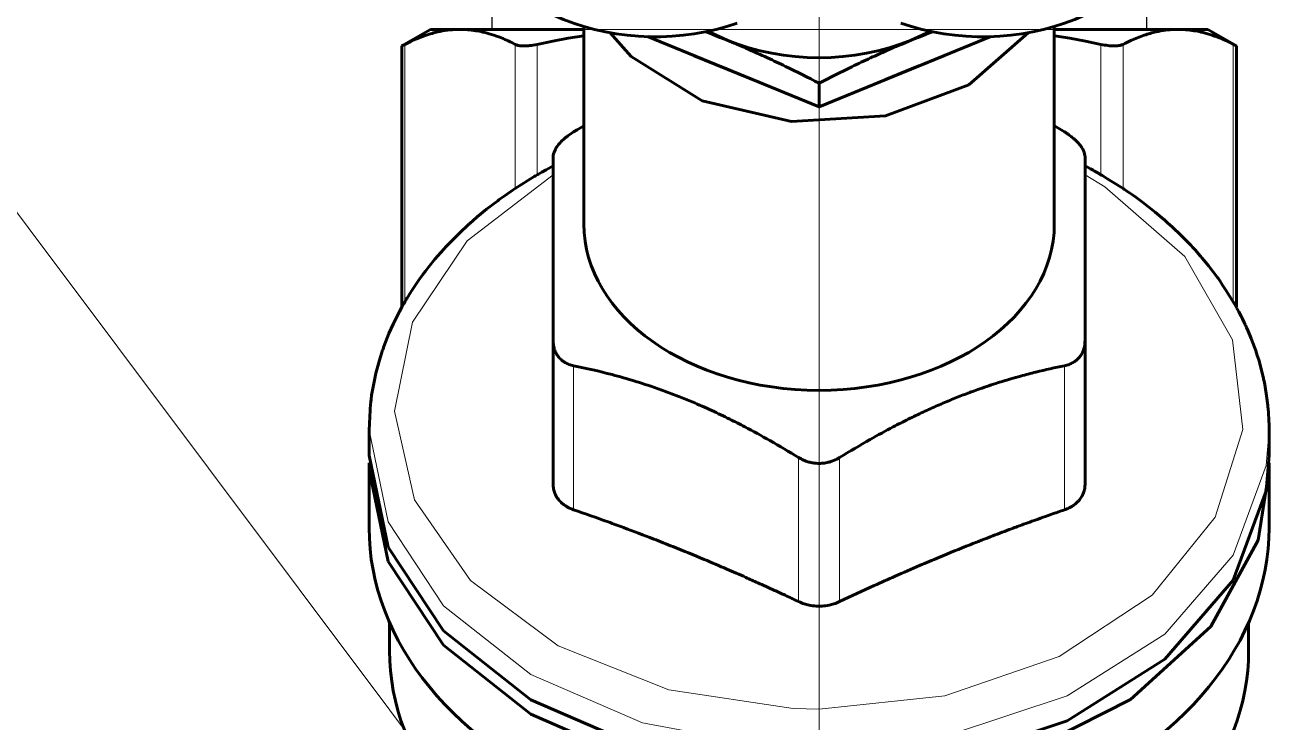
# Model space of a CAD drawing. Header units: millimetres. Extents: x -718 to 68664, y -49984 to -979.
# Drawn here: x 7681 to 8290, y -23663 to -23322 of the extents above; entities that cross this region are included whole.
import ezdxf

# ---------------------------------------------------------------- set-up
doc = ezdxf.new("R2010")
doc.units = ezdxf.units.MM
doc.linetypes.add('K5LT_BASIC', pattern=[0])
doc.linetypes.add('K5LT_THIN', pattern=[0])
doc.layers.add('Text', color=7, linetype='Continuous', lineweight=15)
doc.layers.add('ХВС (В1)_20', color=5, linetype='Continuous', lineweight=25)
doc.layers.add('Системный слой (1)', color=7, linetype='Continuous', true_color=0xc26c6c6c)

# ---------------------------------------------------------------- blocks, each defined once
blk = doc.blocks.new('U656')
at = {"layer": 'Системный слой (1)', "color": 150, "linetype": 'K5LT_BASIC', "lineweight": 60, "true_color": 0x0080ff}
for p, q in [((799.531, 147.501), (800.694, 148.535)), ((797.374, 144.043), (799.531, 147.501)), ((796.351, 139.665), (797.374, 144.043)), ((796.626, 135.07), (796.351, 139.665)), ((798.156, 130.997), (796.626, 135.07)), ((811.359, 132.307), (809.132, 128.939)), ((800.694, 128.102), (798.156, 130.997)), ((809.132, 128.939), (807.742, 127.818))]:
    blk.add_line(p, q, dxfattribs=at)
blk = doc.blocks.new('U657')
at = {"layer": 'Системный слой (1)', "color": 150, "linetype": 'K5LT_BASIC', "lineweight": 60, "true_color": 0x0080ff}
for p, q in [((780.031, 160.318), (775.555, 159.388)), ((775.555, 159.388), (771.457, 156.675)), ((771.457, 156.675), (768.084, 152.409)), ((768.084, 152.409), (765.722, 146.95)), ((765.722, 146.95), (764.571, 140.762)), ((764.571, 140.762), (764.475, 138.318)), ((764.475, 138.318), (765.133, 131.987)), ((765.133, 131.987), (767.052, 126.192)), ((767.052, 126.192), (770.068, 121.423)), ((770.068, 121.423), (773.928, 118.083)), ((773.928, 118.083), (778.304, 116.455)), ((778.304, 116.455), (780.031, 116.318))]:
    blk.add_line(p, q, dxfattribs=at)
blk = doc.blocks.new('U658')
at = {"layer": 'Системный слой (1)', "color": 150, "linetype": 'K5LT_BASIC', "lineweight": 60, "true_color": 0x0080ff}
for p, q in [((795.849, 150.318), (795.951, 150.152)), ((795.951, 150.152), (796.052, 149.985)), ((796.052, 149.985), (796.152, 149.818))]:
    blk.add_line(p, q, dxfattribs=at)
blk = doc.blocks.new('U659')
at = {"layer": 'Системный слой (1)', "color": 150, "linetype": 'K5LT_BASIC', "lineweight": 60, "true_color": 0x0080ff}
for p, q in [((796.052, 126.651), (795.951, 126.485)), ((796.152, 126.818), (796.052, 126.651)), ((795.951, 126.485), (795.849, 126.318))]:
    blk.add_line(p, q, dxfattribs=at)
blk = doc.blocks.new('U660')
at = {"layer": 'Системный слой (1)', "color": 150, "linetype": 'K5LT_BASIC', "lineweight": 60, "true_color": 0x0080ff}
for p, q in [((781.263, 160.318), (782.576, 160.245)), ((782.576, 160.245), (782.603, 160.242)), ((782.603, 160.242), (782.656, 160.236)), ((782.656, 160.236), (782.761, 160.223)), ((782.761, 160.223), (782.972, 160.194)), ((782.972, 160.194), (783.392, 160.125)), ((783.392, 160.125), (783.876, 160.026)), ((783.876, 160.026), (783.903, 160.02)), ((783.903, 160.02), (783.956, 160.007)), ((783.956, 160.007), (784.062, 159.982)), ((784.062, 159.982), (784.275, 159.929)), ((784.275, 159.929), (784.698, 159.81)), ((784.698, 159.81), (785.172, 159.658)), ((785.172, 159.658), (785.198, 159.649)), ((785.198, 159.649), (785.251, 159.63)), ((785.251, 159.63), (785.357, 159.592)), ((785.357, 159.592), (785.568, 159.514)), ((785.568, 159.514), (785.987, 159.346)), ((785.987, 159.346), (786.454, 159.138)), ((786.454, 159.138), (786.476, 159.128)), ((786.476, 159.128), (786.519, 159.108)), ((786.519, 159.108), (786.605, 159.066)), ((786.605, 159.066), (786.777, 158.98)), ((786.777, 158.98), (787.067, 158.83)), ((787.067, 158.83), (787.278, 158.718)), ((787.278, 158.718), (787.388, 158.657)), ((787.388, 158.657), (787.442, 158.625)), ((787.442, 158.625), (787.47, 158.609)), ((787.47, 158.609), (787.504, 158.59)), ((787.504, 158.59), (787.545, 158.566)), ((787.545, 158.566), (787.55, 158.563)), ((787.55, 158.563), (787.56, 158.557)), ((787.56, 158.557), (787.581, 158.545)), ((787.581, 158.545), (787.622, 158.521)), ((787.622, 158.521), (787.703, 158.472)), ((787.703, 158.472), (787.74, 158.45)), ((787.74, 158.45), (787.797, 158.415)), ((787.797, 158.415), (787.911, 158.345)), ((787.911, 158.345), (788.137, 158.201)), ((788.137, 158.201), (788.584, 157.898)), ((788.584, 157.898), (788.873, 157.689)), ((788.873, 157.689), (788.898, 157.671)), ((788.898, 157.671), (788.947, 157.635)), ((788.947, 157.635), (789.044, 157.561)), ((789.044, 157.561), (789.238, 157.411)), ((789.238, 157.411), (789.621, 157.1)), ((789.621, 157.1), (790.121, 156.663)), ((790.121, 156.663), (790.146, 156.64)), ((790.146, 156.64), (790.197, 156.594)), ((790.197, 156.594), (790.297, 156.5)), ((790.297, 156.5), (790.496, 156.311)), ((790.496, 156.311), (790.887, 155.92)), ((790.887, 155.92), (791.332, 155.443)), ((791.332, 155.443), (791.357, 155.416)), ((791.357, 155.416), (791.405, 155.361)), ((791.405, 155.361), (791.501, 155.252)), ((791.501, 155.252), (791.692, 155.031)), ((791.692, 155.031), (792.066, 154.576)), ((792.066, 154.576), (792.484, 154.031)), ((792.484, 154.031), (792.501, 154.007)), ((792.501, 154.007), (792.537, 153.959)), ((792.537, 153.959), (792.607, 153.862)), ((792.607, 153.862), (792.746, 153.667)), ((792.746, 153.667), (793.02, 153.269)), ((793.02, 153.269), (793.087, 153.17)), ((793.087, 153.17), (793.475, 152.563)), ((793.475, 152.563), (793.632, 152.304)), ((793.632, 152.304), (793.661, 152.256)), ((793.661, 152.256), (793.704, 152.182)), ((793.704, 152.182), (793.768, 152.071)), ((793.768, 152.071), (793.784, 152.043)), ((793.784, 152.043), (793.815, 151.988)), ((793.815, 151.988), (793.877, 151.877)), ((793.877, 151.877), (794.001, 151.655)), ((794.001, 151.655), (794.186, 151.318)), ((794.186, 125.318), (794.045, 125.053)), ((793.845, 124.699), (793.84, 124.689)), ((793.85, 124.707), (793.845, 124.699)), ((793.859, 124.722), (793.85, 124.707)), ((793.877, 124.754), (793.859, 124.722)), ((793.935, 124.857), (793.877, 124.754)), ((793.972, 124.922), (793.935, 124.857)), ((794.045, 125.053), (793.972, 124.922)), ((793.575, 124.253), (793.395, 123.961)), ((793.665, 124.399), (793.575, 124.253)), ((793.71, 124.472), (793.665, 124.399)), ((793.733, 124.508), (793.71, 124.472)), ((793.772, 124.57), (793.733, 124.508)), ((793.797, 124.613), (793.772, 124.57)), ((793.814, 124.642), (793.797, 124.613)), ((793.825, 124.661), (793.814, 124.642)), ((793.832, 124.674), (793.825, 124.661)), ((793.837, 124.683), (793.832, 124.674)), ((793.84, 124.689), (793.837, 124.683)), ((793.107, 123.499), (793.079, 123.455)), ((793.395, 123.961), (793.107, 123.499)), ((792.771, 123.005), (792.654, 122.84)), ((792.833, 123.092), (792.771, 123.005)), ((792.863, 123.136), (792.833, 123.092)), ((792.924, 123.223), (792.863, 123.136)), ((793.007, 123.345), (792.924, 123.223)), ((793.048, 123.408), (793.007, 123.345)), ((793.069, 123.439), (793.048, 123.408)), ((793.079, 123.455), (793.069, 123.439)), ((792.417, 122.516), (791.927, 121.889)), ((792.654, 122.84), (792.417, 122.516)), ((791.927, 121.889), (791.587, 121.483)), ((791.208, 121.057), (790.792, 120.62)), ((791.411, 121.283), (791.208, 121.057)), ((791.512, 121.397), (791.411, 121.283)), ((791.562, 121.454), (791.512, 121.397)), ((791.587, 121.483), (791.562, 121.454)), ((790.792, 120.62), (790.347, 120.183)), ((790.063, 119.922), (789.814, 119.701)), ((790.215, 120.06), (790.063, 119.922)), ((790.29, 120.13), (790.215, 120.06)), ((790.328, 120.166), (790.29, 120.13)), ((790.347, 120.183), (790.328, 120.166)), ((789.291, 119.268), (788.739, 118.849)), ((789.563, 119.488), (789.291, 119.268)), ((789.697, 119.601), (789.563, 119.488)), ((789.764, 119.658), (789.697, 119.601)), ((789.797, 119.687), (789.764, 119.658)), ((789.814, 119.701), (789.797, 119.687)), ((788.552, 118.717), (788.362, 118.59)), ((788.646, 118.783), (788.552, 118.717)), ((788.693, 118.816), (788.646, 118.783)), ((788.716, 118.833), (788.693, 118.816)), ((788.739, 118.849), (788.716, 118.833)), ((787.438, 118.009), (787.431, 118.005)), ((787.443, 118.012), (787.438, 118.009)), ((787.45, 118.015), (787.443, 118.012)), ((787.453, 118.017), (787.45, 118.015)), ((787.459, 118.021), (787.453, 118.017)), ((787.471, 118.027), (787.459, 118.021)), ((787.495, 118.041), (787.471, 118.027)), ((787.542, 118.069), (787.495, 118.041)), ((787.805, 118.236), (787.542, 118.069)), ((788.115, 118.431), (787.805, 118.236)), ((788.362, 118.59), (788.115, 118.431)), ((786.28, 117.418), (786.102, 117.34)), ((786.368, 117.458), (786.28, 117.418)), ((786.412, 117.479), (786.368, 117.458)), ((786.434, 117.489), (786.412, 117.479)), ((786.537, 117.538), (786.434, 117.489)), ((786.716, 117.627), (786.537, 117.538)), ((786.835, 117.687), (786.716, 117.627)), ((787.056, 117.803), (786.835, 117.687)), ((787.166, 117.861), (787.056, 117.803)), ((787.221, 117.89), (787.166, 117.861)), ((787.249, 117.904), (787.221, 117.89)), ((787.292, 117.927), (787.249, 117.904)), ((787.321, 117.942), (787.292, 117.927)), ((787.34, 117.953), (787.321, 117.942)), ((787.353, 117.96), (787.34, 117.953)), ((787.361, 117.965), (787.353, 117.96)), ((787.367, 117.968), (787.361, 117.965)), ((787.376, 117.974), (787.367, 117.968)), ((787.38, 117.976), (787.376, 117.974)), ((787.389, 117.981), (787.38, 117.976)), ((787.4, 117.988), (787.389, 117.981)), ((787.406, 117.991), (787.4, 117.988)), ((787.409, 117.993), (787.406, 117.991)), ((787.42, 117.999), (787.409, 117.993)), ((787.431, 118.005), (787.42, 117.999)), ((784.699, 116.827), (784.26, 116.704)), ((784.918, 116.895), (784.699, 116.827)), ((785.026, 116.93), (784.918, 116.895)), ((785.081, 116.948), (785.026, 116.93)), ((785.108, 116.957), (785.081, 116.948)), ((785.746, 117.192), (785.108, 116.957)), ((786.102, 117.34), (785.746, 117.192)), ((781.336, 116.319), (781.263, 116.318)), ((781.439, 116.32), (781.336, 116.319)), ((781.491, 116.321), (781.439, 116.32)), ((781.517, 116.321), (781.491, 116.321)), ((781.529, 116.321), (781.517, 116.321)), ((781.748, 116.328), (781.529, 116.321)), ((782.124, 116.35), (781.748, 116.328)), ((782.312, 116.365), (782.124, 116.35)), ((782.405, 116.374), (782.312, 116.365)), ((782.452, 116.379), (782.405, 116.374)), ((782.476, 116.381), (782.452, 116.379)), ((782.945, 116.439), (782.476, 116.381)), ((783.381, 116.51), (782.945, 116.439)), ((783.599, 116.552), (783.381, 116.51)), ((783.707, 116.574), (783.599, 116.552)), ((783.761, 116.586), (783.707, 116.574)), ((783.788, 116.592), (783.761, 116.586)), ((784.26, 116.704), (783.788, 116.592))]:
    blk.add_line(p, q, dxfattribs=at)
blk = doc.blocks.new('U661')
at = {"layer": 'Системный слой (1)', "color": 7, "linetype": 'K5LT_THIN', "lineweight": 18}
for p, q in [((782.2, 159.078), (777.86, 158.103)), ((786.549, 158.193), (782.2, 159.078)), ((790.519, 155.527), (786.549, 158.193)), ((777.86, 158.103), (773.918, 155.355)), ((773.918, 155.355), (770.728, 151.08)), ((793.753, 151.318), (790.519, 155.527)), ((770.728, 151.08), (768.576, 145.661)), ((768.576, 145.661), (767.655, 139.585)), ((767.655, 139.585), (767.627, 138.318)), ((767.627, 138.318), (768.285, 132.174)), ((768.285, 132.174), (770.199, 126.579)), ((770.199, 126.579), (773.199, 122.037)), ((793.171, 124.355), (793.753, 125.318)), ((789.761, 120.434), (793.171, 124.355)), ((773.199, 122.037), (777.015, 118.954)), ((785.684, 118.115), (789.761, 120.434)), ((777.015, 118.954), (781.304, 117.606)), ((781.304, 117.606), (785.684, 118.115))]:
    blk.add_line(p, q, dxfattribs=at)
blk = doc.blocks.new('U662')
at = {"layer": 'Системный слой (1)', "color": 7, "linetype": 'K5LT_THIN', "lineweight": 18}
for p, q in [((781.263, 160.318), (776.786, 159.388)), ((776.786, 159.388), (772.688, 156.675)), ((772.688, 156.675), (769.316, 152.409)), ((769.316, 152.409), (766.954, 146.95)), ((766.954, 146.95), (765.803, 140.762)), ((765.803, 140.762), (765.706, 138.318)), ((765.706, 138.318), (766.364, 131.987)), ((766.364, 131.987), (768.283, 126.192)), ((768.283, 126.192), (771.299, 121.423)), ((771.299, 121.423), (775.159, 118.083)), ((775.159, 118.083), (779.535, 116.455)), ((779.535, 116.455), (781.263, 116.318))]:
    blk.add_line(p, q, dxfattribs=at)
blk = doc.blocks.new('U663')
at = {"layer": 'Системный слой (1)', "color": 150, "linetype": 'K5LT_BASIC', "lineweight": 60, "true_color": 0x0080ff}
for p, q in [((799.071, 143.199), (798.406, 141.571)), ((798.406, 135.065), (799.071, 133.437))]:
    blk.add_line(p, q, dxfattribs=at)
blk = doc.blocks.new('U664')
at = {"layer": 'Системный слой (1)', "color": 150, "linetype": 'K5LT_BASIC', "lineweight": 60, "true_color": 0x0080ff}
for p, q in [((799.569, 144.42), (798.261, 141.217)), ((798.261, 135.42), (799.569, 132.217))]:
    blk.add_line(p, q, dxfattribs=at)
blk = doc.blocks.new('U718')
at = {"layer": 'Системный слой (1)', "color": 150, "linetype": 'K5LT_BASIC', "lineweight": 60, "true_color": 0x0080ff}
for p, q in [((800.606, 143.513), (800.74, 143.86)), ((800.329, 142.818), (800.47, 143.166)), ((800.47, 143.166), (800.606, 143.513))]:
    blk.add_line(p, q, dxfattribs=at)
blk = doc.blocks.new('U719')
at = {"layer": 'Системный слой (1)', "color": 150, "linetype": 'K5LT_BASIC', "lineweight": 60, "true_color": 0x0080ff}
for p, q in [((800.47, 133.471), (800.329, 133.818)), ((800.606, 133.124), (800.47, 133.471)), ((800.74, 132.777), (800.606, 133.124))]:
    blk.add_line(p, q, dxfattribs=at)
blk = doc.blocks.new('U722')
at = {"layer": 'Системный слой (1)', "color": 150, "linetype": 'K5LT_BASIC', "lineweight": 60, "true_color": 0x0080ff}
for p, q in [((800.423, 126.057), (800.544, 126.818)), ((800.284, 125.298), (800.423, 126.057)), ((800.129, 124.542), (800.284, 125.298))]:
    blk.add_line(p, q, dxfattribs=at)
blk = doc.blocks.new('U723')
at = {"layer": 'Системный слой (1)', "color": 150, "linetype": 'K5LT_BASIC', "lineweight": 60, "true_color": 0x0080ff}
for p, q in [((800.284, 151.339), (800.129, 152.095)), ((800.423, 150.58), (800.284, 151.339)), ((800.544, 149.818), (800.423, 150.58))]:
    blk.add_line(p, q, dxfattribs=at)
blk = doc.blocks.new('U724')
at = {"layer": 'Системный слой (1)', "color": 150, "linetype": 'K5LT_BASIC', "lineweight": 60, "true_color": 0x0080ff}
for p, q in [((800.858, 149.818), (800.858, 157.318)), ((800.858, 119.318), (800.858, 126.818))]:
    blk.add_line(p, q, dxfattribs=at)
blk = doc.blocks.new('U726')
at = {"layer": 'Системный слой (1)', "color": 150, "linetype": 'K5LT_BASIC', "lineweight": 60, "true_color": 0x0080ff}
for p, q in [((779.324, 160.318), (774.848, 159.388)), ((779.678, 160.313), (779.324, 160.318)), ((774.848, 159.388), (770.75, 156.675)), ((770.75, 156.675), (767.377, 152.409)), ((767.377, 152.409), (765.015, 146.95)), ((765.015, 146.95), (763.864, 140.762)), ((763.864, 140.762), (764.021, 134.367)), ((764.021, 134.367), (765.472, 128.306)), ((765.472, 128.306), (768.096, 123.092)), ((768.096, 123.092), (771.669, 119.167)), ((771.669, 119.167), (775.89, 116.861)), ((775.89, 116.861), (779.324, 116.318)), ((779.324, 116.318), (779.678, 116.324))]:
    blk.add_line(p, q, dxfattribs=at)

msp = doc.modelspace()

# ---------------------------------------------------------------- linework, layer by layer
at = {"layer": 'Text'}
msp.add_line((8069.58, -22177.69), (8069.58, -25764.92), dxfattribs=at)
msp.add_lwpolyline([(7947.8, -23774.83), (7461.68, -23126.01)], dxfattribs=at)
at = {"layer": 'ХВС (В1)_20'}
for p, q in [((7909.58, -23293.5), (7909.58, -23324.38)), ((8229.58, -23293.5), (8229.58, -23324.38)), ((7954.58, -23324.38), (8243.76, -23324.32))]:
    msp.add_line(p, q, dxfattribs=at)
at = {"layer": 'ХВС (В1)_20', "lineweight": 60}
for p, q in [((7865.58, -23332.47), (7879.58, -23324.38)), ((7954.58, -23322.97), (7954.58, -23419.51)), ((8024.58, -23329.66), (8015.33, -23325.32)), ((8123.84, -23325.32), (8114.58, -23329.66)), ((8184.58, -23322.97), (8184.58, -23419.51)), ((8273.59, -23332.47), (8259.58, -23324.38)), ((7867.1, -23331.67), (7865.58, -23332.47)), ((7865.58, -23460.2), (7865.58, -23332.47)), ((7985.68, -23327.92), (8069.58, -23362.18)), ((8069.58, -23362.18), (8153.49, -23327.92)), ((8272.07, -23331.67), (8273.59, -23332.47)), ((8273.59, -23460.2), (8273.59, -23332.47)), ((8069.58, -23362.18), (8069.58, -23350.67)), ((7939.58, -23476.53), (7939.58, -23386.72)), ((8199.58, -23386.72), (8199.58, -23425.63)), ((8199.58, -23425.63), (8199.58, -23476.53)), ((7939.58, -23546.95), (7939.58, -23476.53)), ((8199.58, -23546.95), (8199.58, -23476.53)), ((7849.58, -23532.64), (7849.58, -23520.33)), ((8289.58, -23532.64), (8289.58, -23520.33)), ((7849.58, -23568), (7849.58, -23539.71)), ((8289.58, -23568), (8289.58, -23539.71)), ((7859.58, -23628.1), (7859.58, -23614.37)), ((8279.58, -23628.1), (8279.58, -23614.37))]:
    msp.add_line(p, q, dxfattribs=at)
at = {"layer": 'ХВС (В1)_20', "lineweight": 18}
for p, q in [((7867.1, -23457.53), (7867.1, -23331.67)), ((7921, -23402.14), (7921, -23331.67)), ((7931.82, -23395.41), (7931.82, -23331.67)), ((8207.35, -23395.41), (8207.35, -23331.67)), ((8218.17, -23402.14), (8218.17, -23331.67)), ((8272.07, -23457.53), (8272.07, -23331.67)), ((7949.58, -23559.19), (7949.58, -23488.78)), ((8189.58, -23559.19), (8189.58, -23488.78)), ((8059.58, -23604.1), (8059.58, -23533.69)), ((8079.58, -23604.1), (8079.58, -23533.69))]:
    msp.add_line(p, q, dxfattribs=at)
at = {"layer": 'ХВС (В1)_20', "lineweight": 60}
for centre, major_axis, start_param, end_param in [((7989.58, -23264.34), (90, 0), 3.204637, 5.172943), ((8149.58, -23264.34), (90, 0), 4.251835, 6.220141), ((8069.58, -23274.55), (90, 0), 4.18879, 5.235988), ((8069.58, -23419.51), (115, 0), 3.141593, 6.283185), ((8069.58, -23568), (-220, 0), 0, 3.141593), ((8069.58, -23628.1), (-210, 0), 0, 3.141593)]:
    msp.add_ellipse(centre, major_axis=major_axis, ratio=0.707107, start_param=start_param, end_param=end_param, dxfattribs=at)
for points, knots in [([(7921, -23331.67), (7918.75, -23330.49), (7914.91, -23328.7), (7909.6, -23326.8), (7905.43, -23325.67), (7901.49, -23324.91), (7897.32, -23324.42), (7892.68, -23324.32), (7887.88, -23324.7), (7882.84, -23325.59), (7877.17, -23327.18), (7871.79, -23329.32), (7868.35, -23331.02), (7867.1, -23331.67)], [0, 0, 0, 0, 1.772503, 3.018701, 4.144923, 5.016886, 6.077214, 7.374879, 8.60392, 9.793197, 11.287119, 13.016483, 14, 14, 14, 14]), ([(8272.07, -23331.67), (8269.82, -23330.49), (8265.98, -23328.7), (8260.68, -23326.8), (8256.51, -23325.67), (8252.56, -23324.91), (8248.39, -23324.42), (8243.76, -23324.32), (8238.96, -23324.7), (8233.91, -23325.59), (8228.24, -23327.18), (8222.86, -23329.32), (8219.42, -23331.02), (8218.17, -23331.67)], [0, 0, 0, 0, 1.772502, 3.0187, 4.144921, 5.016884, 6.077211, 7.374876, 8.603917, 9.793195, 11.287118, 13.016483, 14, 14, 14, 14]), ([(7921, -23331.67), (7921.37, -23331.87), (7922.33, -23332.22), (7924.02, -23332.46), (7925.96, -23332.48), (7928.39, -23332.31), (7930.49, -23331.96), (7931.82, -23331.67)], [0, 0, 0, 0, 1.521775, 3.271758, 4.355943, 5.766023, 8, 8, 8, 8]), ([(8069.58, -23350.67), (8064.12, -23347.84), (8055.73, -23343.62), (8043.85, -23338), (8034.32, -23333.73), (8027.72, -23330.94), (8024.58, -23329.66)], [0, 0, 0, 0, 2.564043, 3.930475, 5.541107, 7, 7, 7, 7]), ([(8114.58, -23329.66), (8110.64, -23331.28), (8104.02, -23334.09), (8094.36, -23338.46), (8083.29, -23343.7), (8074.91, -23347.92), (8069.58, -23350.67)], [0, 0, 0, 0, 1.835763, 3.078584, 4.500538, 7, 7, 7, 7]), ([(8207.35, -23331.67), (8208.53, -23331.93), (8210.92, -23332.34), (8213.6, -23332.51), (8215.52, -23332.41), (8216.97, -23332.17), (8217.78, -23331.88), (8218.17, -23331.67)], [0, 0, 0, 0, 1.979622, 4.120013, 5.247781, 6.418845, 8, 8, 8, 8]), ([(7949.58, -23374.47), (7948.61, -23375.07), (7946.84, -23376.27), (7944.44, -23378.23), (7942.59, -23380.13), (7941.36, -23381.76), (7940.69, -23382.89), (7940.15, -23383.98), (7939.71, -23385.25), (7939.58, -23386.24), (7939.58, -23386.72)], [0, 0, 0, 0, 1.816943, 3.424205, 5.223874, 6.656792, 7.568231, 8.132241, 9.529206, 11, 11, 11, 11]), ([(8199.58, -23386.72), (8199.58, -23386.25), (8199.47, -23385.26), (8198.91, -23383.67), (8198.01, -23382.04), (8196.75, -23380.35), (8195.34, -23378.85), (8193.69, -23377.37), (8191.87, -23375.95), (8190.38, -23374.96), (8189.58, -23374.47)], [0, 0, 0, 0, 1.435237, 2.863808, 4.32337, 5.660594, 7.160309, 8.132241, 9.529206, 11, 11, 11, 11]), ([(7939.58, -23476.53), (7939.58, -23477.32), (7939.7, -23478.87), (7940.21, -23480.92), (7940.99, -23482.71), (7942.02, -23484.35), (7943.25, -23485.68), (7944.42, -23486.61), (7945.67, -23487.41), (7947.3, -23488.19), (7948.79, -23488.62), (7949.58, -23488.78)], [0, 0, 0, 0, 1.565713, 3.124154, 4.363465, 5.698772, 7.261954, 8.256251, 8.871535, 10.395498, 12, 12, 12, 12]), ([(8189.58, -23488.78), (8190.36, -23488.62), (8191.85, -23488.2), (8193.75, -23487.29), (8195.47, -23486.09), (8196.93, -23484.64), (8198.1, -23482.89), (8198.79, -23481.31), (8199.32, -23479.56), (8199.55, -23478.04), (8199.58, -23476.86), (8199.58, -23476.53)], [0, 0, 0, 0, 1.565713, 3.124154, 4.363465, 5.999904, 7.526173, 8.871535, 9.646588, 11.347468, 12, 12, 12, 12]), ([(8059.58, -23533.69), (8054.93, -23530.82), (8046.19, -23525.63), (8034.93, -23519.46), (8025.44, -23514.61), (8016.88, -23510.52), (8008.55, -23506.84), (8000.84, -23503.71), (7993.92, -23501.09), (7986.77, -23498.59), (7978.2, -23495.85), (7965.71, -23492.3), (7955.78, -23490.03), (7949.58, -23488.78)], [0, 0, 0, 0, 1.812687, 3.381237, 4.311161, 5.422885, 6.623403, 7.457695, 8.331994, 9.236445, 10.165643, 11.582756, 14, 14, 14, 14]), ([(8189.58, -23488.78), (8184.93, -23489.72), (8177.81, -23491.3), (8169, -23493.59), (8162.46, -23495.44), (8155.44, -23497.58), (8147.97, -23500.11), (8140.76, -23502.77), (8134.23, -23505.35), (8127.42, -23508.24), (8120.38, -23511.42), (8113.13, -23514.92), (8104.5, -23519.33), (8093.25, -23525.48), (8084.55, -23530.63), (8079.58, -23533.69)], [0, 0, 0, 0, 2.071642, 3.148304, 3.864271, 4.927042, 6.197582, 7.099714, 8.040629, 9.015532, 10.034021, 11.083281, 12.153784, 13.785316, 16, 16, 16, 16]), ([(8059.58, -23533.69), (8060.36, -23534.16), (8061.81, -23534.92), (8064.03, -23535.74), (8066.11, -23536.25), (8068.42, -23536.55), (8070.91, -23536.55), (8073.04, -23536.25), (8074.68, -23535.85), (8076.54, -23535.27), (8078.21, -23534.51), (8079.38, -23533.81), (8079.58, -23533.69)], [0, 0, 0, 0, 1.696189, 3.048928, 4.373514, 5.64666, 7.335821, 8.944272, 9.61083, 10.45047, 12.552522, 13, 13, 13, 13]), ([(7949.58, -23559.19), (7948.51, -23558.83), (7947.05, -23558.17), (7945.24, -23557.06), (7943.74, -23555.92), (7942.43, -23554.58), (7941.38, -23553.14), (7940.61, -23551.77), (7939.94, -23550.02), (7939.63, -23548.35), (7939.58, -23547.26), (7939.58, -23546.95)], [0, 0, 0, 0, 2.127405, 3.072908, 4.254527, 5.999858, 7.049249, 8.149647, 9.520732, 11.287763, 12, 12, 12, 12]), ([(8199.58, -23546.95), (8199.58, -23547.57), (8199.47, -23548.92), (8198.99, -23550.73), (8198.15, -23552.58), (8197.15, -23554.08), (8195.92, -23555.42), (8194.66, -23556.54), (8192.94, -23557.72), (8191.17, -23558.61), (8189.94, -23559.07), (8189.58, -23559.19)], [0, 0, 0, 0, 1.418069, 3.072908, 4.254527, 5.999858, 7.049249, 8.149647, 9.520732, 11.287763, 12, 12, 12, 12]), ([(8059.58, -23604.1), (8057.37, -23603.06), (8053.42, -23601.21), (8046.75, -23598.12), (8040.34, -23595.2), (8032.6, -23591.74), (8023.88, -23587.91), (8012.01, -23582.85), (8000.08, -23577.96), (7986.97, -23572.79), (7976.39, -23568.78), (7963.34, -23564), (7955.2, -23561.13), (7949.58, -23559.19)], [0, 0, 0, 0, 0.848468, 1.507731, 2.552312, 3.297032, 4.461136, 5.87401, 7.817268, 9.020453, 10.888626, 11.851034, 14, 14, 14, 14]), ([(8189.58, -23559.19), (8187.37, -23559.96), (8183.42, -23561.33), (8176.75, -23563.7), (8170.34, -23566.01), (8162.6, -23568.86), (8153.88, -23572.16), (8142.01, -23576.79), (8130.08, -23581.64), (8117.89, -23586.79), (8107.31, -23591.4), (8094.26, -23597.25), (8085.2, -23601.46), (8079.58, -23604.1)], [0, 0, 0, 0, 0.848468, 1.507731, 2.552312, 3.297032, 4.461136, 5.87401, 7.817268, 9.020453, 10.536871, 11.851034, 14, 14, 14, 14]), ([(8059.58, -23604.1), (8060.46, -23604.52), (8062.13, -23605.17), (8065, -23605.92), (8067.45, -23606.24), (8069.1, -23606.29), (8069.58, -23606.29)], [0, 0, 0, 0, 2.033746, 3.69587, 6.033739, 7, 7, 7, 7]), ([(8079.58, -23604.1), (8078.71, -23604.52), (8077.04, -23605.17), (8074.17, -23605.92), (8071.72, -23606.24), (8070.07, -23606.29), (8069.58, -23606.29)], [0, 0, 0, 0, 2.033746, 3.69587, 6.033739, 7, 7, 7, 7])]:
    msp.add_open_spline(points, degree=3, knots=knots, dxfattribs=at)

# ---------------------------------------------------------------- block references
at = {"layer": 'ХВС (В1)_20', "xscale": 10, "yscale": 10, "zscale": 10, "rotation": 90}
for name in ['U656', 'U724', 'U723', 'U718', 'U719', 'U722', 'U664', 'U663', 'U658', 'U659', 'U660', 'U661', 'U662', 'U657', 'U726']:
    msp.add_blockref(name, (9452.77, -31332.96), dxfattribs=at)

doc.saveas('drawing.dxf')
